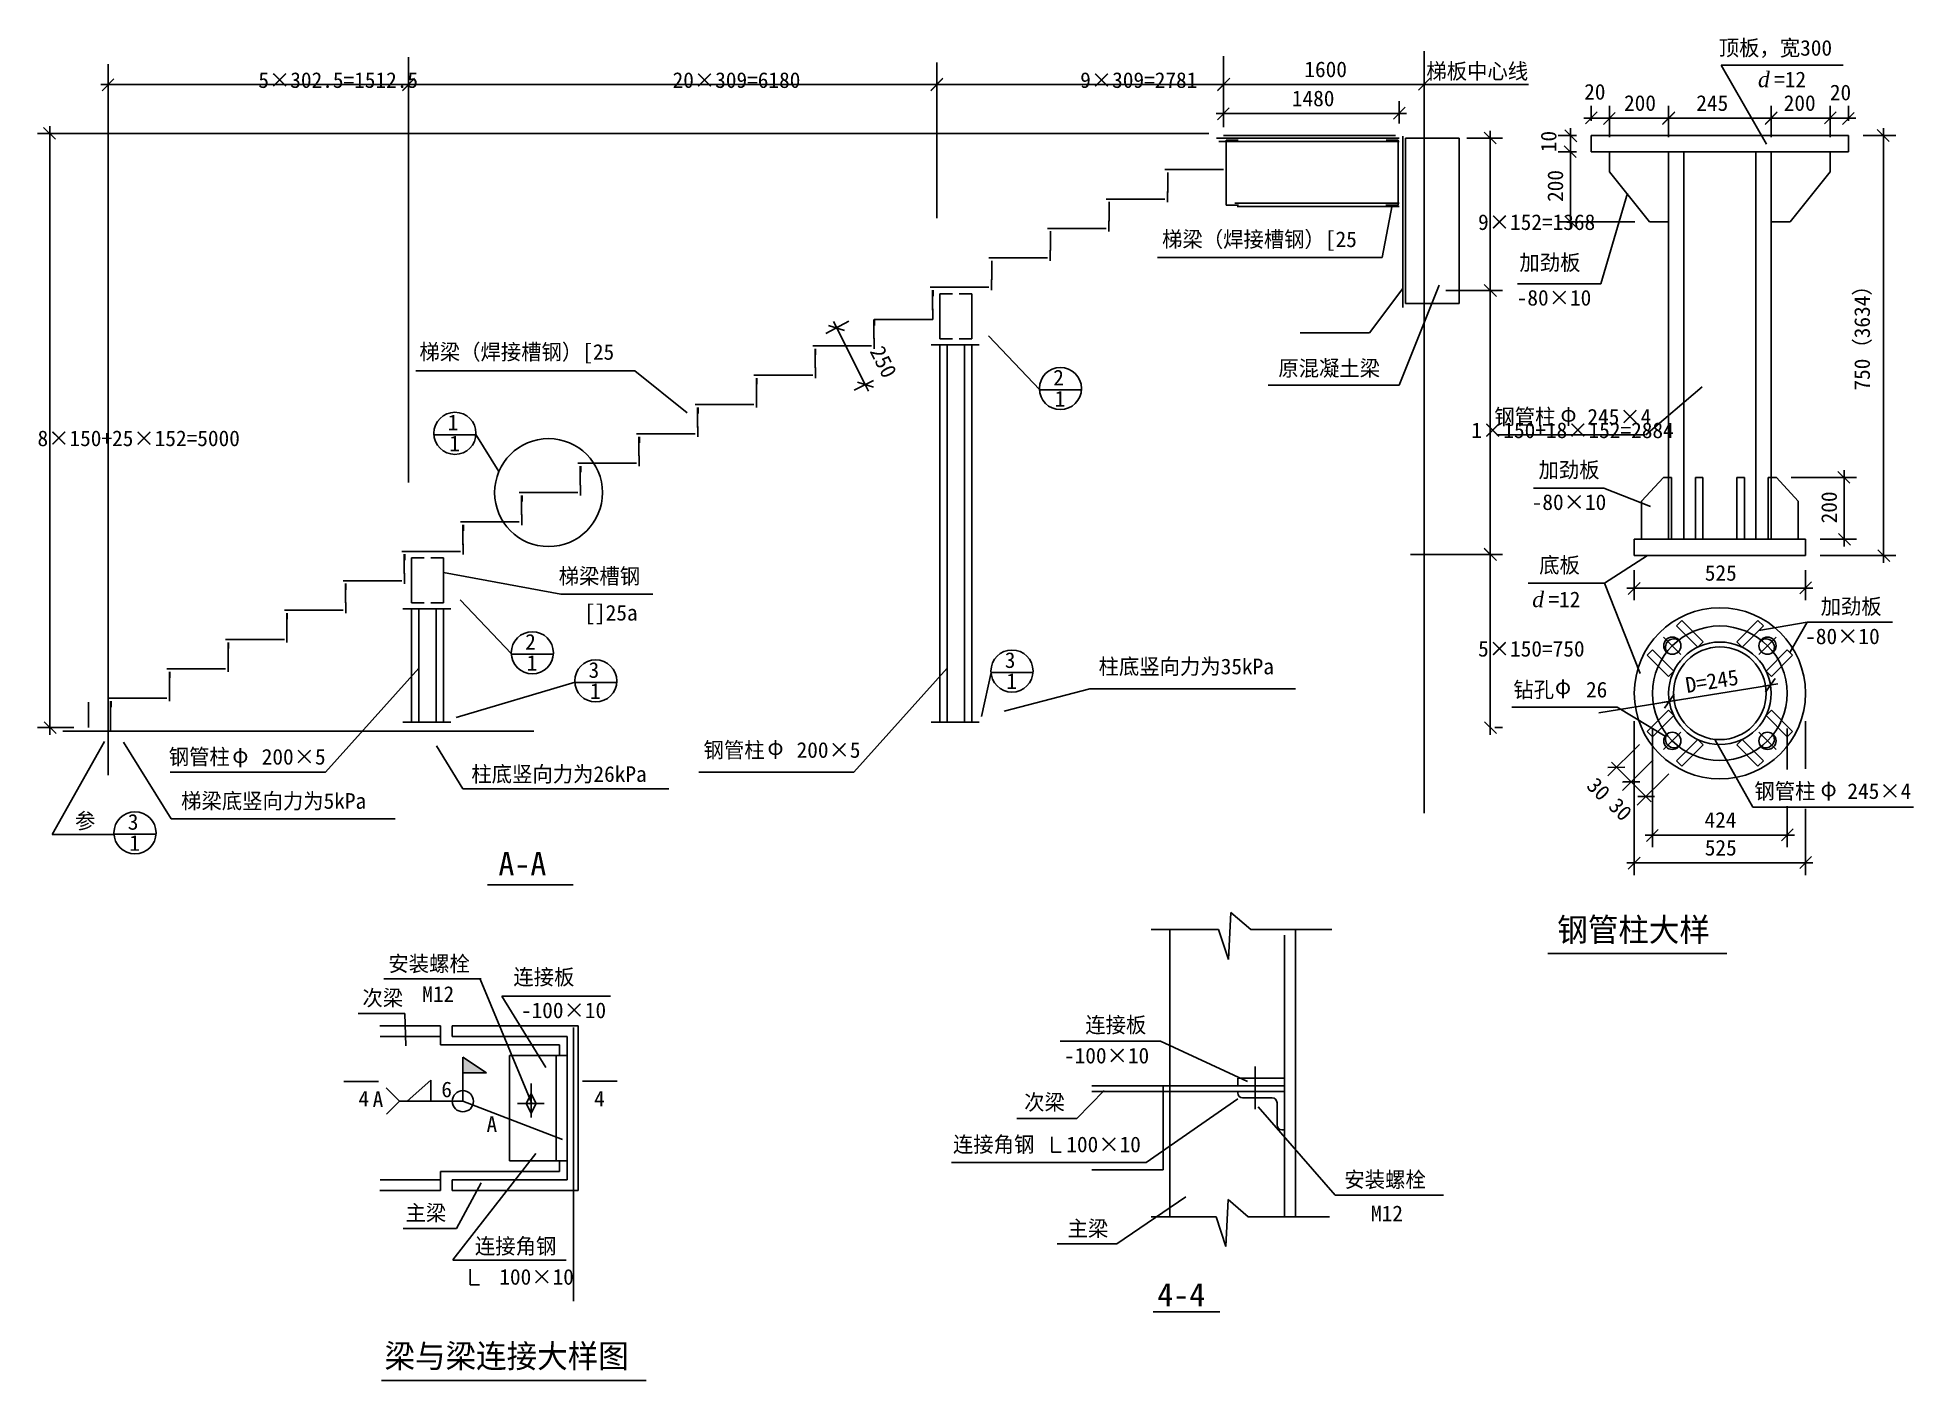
# Model space of a CAD drawing. Header units: metres. Extents: x 3947 to 42294, y 1980 to 29424.
import ezdxf

# ---------------------------------------------------------------- set-up
doc = ezdxf.new("R2010")
doc.units = ezdxf.units.M
for name, color, linetype in [('N', 1, 'Continuous'), ('PAXIS', 2, 'Continuous'), ('STAIR', 2, 'Continuous'), ('X', 4, 'Continuous')]:
    doc.layers.add(name, color=color, linetype=linetype)

# ---------------------------------------------------------------- blocks, each defined once
blk = doc.blocks.new('_DIMX')
blk.add_line((-150, 0), (150, 0))
blk.add_lwpolyline([(-116.26, -116.72), (123.4, 129.11)])

msp = doc.modelspace()

# ---------------------------------------------------------------- linework, layer by layer
for p, q in [((11528.52, 20333.81), (11528.52, 29023.47)), ((22328.52, 25733.81), (22328.52, 28911.75)), ((32292.56, 29142.75), (32292.56, 13576.16)), ((40855.74, 28857.07), (38360.2, 28857.07)), ((39290.88, 27244.31), (38360.2, 28857.07)), ((28192.68, 28100.94), (28192.68, 28713.95)), ((28193.68, 28463.95), (32291.56, 28463.95)), ((32292.56, 28100.94), (32292.56, 28713.95)), ((28192.68, 28100.93), (28192.68, 28120.09)), ((31781.01, 27668.11), (31781.01, 28120.09)), ((35707.39, 27718.35), (35707.39, 28025.32)), ((36081.48, 27385.34), (36081.48, 28025.32)), ((37289.32, 27385.34), (37289.32, 28025.32)), ((39383.72, 27385.34), (39383.72, 28025.32)), ((39383.72, 27385.34), (39383.72, 28025.32)), ((40591.56, 27385.34), (40591.56, 28025.32)), ((40965.65, 27718.35), (40965.65, 28025.32)), ((28193.68, 27870.09), (31780.01, 27870.09)), ((35706.39, 27775.32), (35705.39, 27775.32)), ((36081.48, 27775.32), (35707.39, 27775.32)), ((37288.32, 27775.32), (36082.48, 27775.32)), ((36082.48, 27775.32), (36083.48, 27775.32)), ((39382.72, 27775.32), (37290.32, 27775.32)), ((39384.72, 27775.32), (40590.56, 27775.32)), ((40590.56, 27775.32), (40589.56, 27775.32)), ((40591.56, 27775.32), (40965.65, 27775.32)), ((40966.65, 27775.32), (40967.65, 27775.32)), ((31853.67, 27408.74), (31853.67, 23909.19)), ((33006.02, 27368.11), (31910.78, 27368.11)), ((31910.78, 27368.11), (31910.78, 23987.07)), ((33006.02, 23987.07), (33006.02, 27368.11)), ((35407.39, 27418.35), (35032.13, 27418.35)), ((35282.13, 27419.35), (35282.13, 27420.35)), ((35282.13, 27085.34), (35282.13, 27418.35)), ((41265.65, 27418.35), (41931.86, 27418.35)), ((41681.86, 27417.35), (41681.86, 18840.88)), ((35407.39, 27085.34), (35032.13, 27085.34)), ((35407.39, 27085.34), (35032.13, 27085.34)), ((35282.13, 27084.34), (35282.13, 25660.5)), ((35282.13, 27084.34), (35282.13, 27083.34)), ((35906, 24392.92), (36451.14, 26246.45)), ((31435.1, 24931.09), (31634.87, 25998.64)), ((36597.27, 25659.5), (35032.13, 25659.5)), ((31853.67, 24297.05), (31173.81, 23390.11)), ((32599.44, 24362.41), (31781.66, 22317.6)), ((34202.7, 24392.92), (35906, 24392.92)), ((31910.78, 23987.07), (33006.02, 23987.07)), ((20531.54, 23626.4), (20064.18, 23375.92)), ((20288.23, 23486.83), (20865, 22333.29)), ((22217.46, 23143.36), (23197.46, 23143.36)), ((22392.97, 23143.36), (22392.97, 15435.34)), ((23047.83, 23143.36), (23047.83, 15435.34)), ((31173.81, 23390.11), (29756.42, 23390.11)), ((21034.19, 22413.07), (20641.84, 22220.6)), ((36819.44, 21302.26), (37975.31, 22286.35)), ((33775.95, 21302.26), (36812.05, 21302.26)), ((39792.1, 20434.79), (41127.82, 20434.79)), ((40877.82, 19173.89), (40877.82, 20433.79)), ((34529.18, 20216.11), (35963.08, 20216.11)), ((36915.22, 19839.66), (35963.08, 20216.11)), ((36856.2, 18839.88), (35974.96, 18275.68)), ((40385.73, 19172.89), (41127.82, 19172.89)), ((40385.73, 18839.88), (41931.86, 18839.88)), ((12248.06, 18490.71), (14644.77, 18049.52)), ((36587.31, 18539.88), (36587.31, 17923.7)), ((40085.73, 18539.88), (40085.73, 17923.7)), ((35974.96, 18275.68), (34418.11, 18275.68)), ((35974.96, 18275.68), (36709.64, 16427.44)), ((36588.31, 18173.7), (40084.73, 18173.7)), ((11417.7, 17751.1), (12397.7, 17751.1)), ((11593.2, 17751.1), (11593.2, 15435.34)), ((12248.06, 17751.1), (12248.06, 15435.34)), ((39131.04, 17306.96), (40119.8, 17474.73)), ((40119.8, 17474.73), (39768.69, 16856.37)), ((40119.8, 17474.73), (41865.58, 17474.73)), ((37540.61, 16819.2), (37186.83, 17172.98)), ((39132.43, 16819.2), (39486.21, 17172.98)), ((9831.08, 14411.48), (11743.2, 16537.89)), ((20630.85, 14411.48), (22542.97, 16537.89)), ((12507.45, 15526.22), (14934.99, 16250.35)), ((23246.48, 15548.64), (23443.68, 16448.08)), ((23707.95, 15655.6), (25459.32, 16113.94)), ((25459.32, 16113.94), (29661.21, 16113.94)), ((39370.3, 16190.38), (37302.74, 15856.19)), ((39371.29, 16190.54), (39372.28, 16190.7)), ((36236.63, 15742.82), (34084.43, 15742.82)), ((35865.11, 15623.82), (37301.75, 15856.03)), ((37218.21, 15148.9), (36236.63, 15742.82)), ((11417.7, 15435.34), (12397.7, 15435.34)), ((22217.46, 15435.34), (23197.46, 15435.34)), ((36587.31, 15454.42), (36587.31, 12307.45)), ((40085.73, 15454.42), (40085.73, 14480.92)), ((6680.87, 13460.51), (5703.55, 15025.15)), ((36692.22, 14978.07), (36048.54, 14334.38)), ((36961.05, 15303.9), (36961.05, 12876.1)), ((37540.61, 15227.38), (37186.83, 14873.59)), ((38230.33, 15082.06), (39006.68, 13692.9)), ((39132.43, 15227.38), (39486.21, 14873.59)), ((39712, 15303.9), (39712, 14465.33)), ((12638.6, 14073.71), (12102.39, 14951.2)), ((36974.7, 14661.46), (36348.08, 14034.84)), ((6658.6, 14411.48), (9831.08, 14411.48)), ((17462.53, 14411.48), (20630.85, 14411.48)), ((36226.02, 14510.45), (36524.15, 14212.33)), ((36525.56, 14210.91), (36823.69, 13912.79)), ((37291.3, 14378.99), (36647.62, 13735.3)), ((12638.6, 14073.71), (16850.8, 14073.71)), ((6680.87, 13460.51), (11258.71, 13460.51)), ((39006.68, 13692.9), (42293.65, 13692.9)), ((39712, 13716.93), (39712, 12876.1)), ((40085.73, 13662.36), (40085.73, 12307.45)), ((36962.05, 13126.1), (39711, 13126.1)), ((36588.31, 12557.45), (40084.73, 12557.45)), ((28290.49, 10585.71), (28339.32, 11546.85)), ((28339.32, 11546.85), (28746.27, 11193.15)), ((26712.05, 11193.15), (28089.73, 11193.15)), ((27089.64, 5326.35), (27089.64, 11193.15)), ((28089.73, 11193.15), (28290.49, 10585.71)), ((28746.27, 11193.15), (30406.69, 11193.15)), ((13013.21, 10185.13), (11027.66, 10185.13)), ((14054.27, 7641.14), (12995.15, 10182.41)), ((14335.58, 8374.96), (13438.74, 9832.05)), ((13438.74, 9832.05), (15658, 9832.05)), ((10501.43, 9482.7), (11453.6, 9482.7)), ((11478.51, 8817), (11453.6, 9482.7)), ((26903.91, 8917.17), (24851.96, 8917.17)), ((28681.67, 8086.75), (26903.91, 8917.17)), ((12641.53, 8588.71), (13127.58, 8269.09)), ((12641.53, 7686.84), (12641.53, 8588.71)), ((10208.61, 8089.42), (10918.7, 8089.42)), ((11984.96, 8117.95), (11502.4, 7686.84)), ((11984.96, 7686.84), (11984.96, 8117.95)), ((13127.58, 8269.09), (12641.53, 8269.09)), ((15083.82, 8094.57), (15793.91, 8094.57)), ((11348.16, 7686.84), (11076.26, 7958.74)), ((11348.16, 7686.84), (11082.42, 7421.1)), ((12641.53, 7686.84), (11348.16, 7686.84)), ((14680.34, 6905.17), (12641.53, 7686.84)), ((14037.15, 7841.14), (13937.15, 7641.14)), ((14037.15, 7356.1), (14037.15, 8046.54)), ((14137.15, 7641.14), (14037.15, 7841.14)), ((25751.66, 7906.05), (25194.06, 7332.91)), ((28480.5, 7733.05), (26610.27, 6434.22)), ((26956.56, 6283.65), (26956.56, 8002.16)), ((14303.36, 7641.14), (13760.83, 7641.14)), ((13937.15, 7641.14), (14037.15, 7441.14)), ((14037.15, 7441.14), (14137.15, 7641.14)), ((23962.06, 7332.91), (25194.06, 7332.91)), ((28899.53, 7571.32), (30472.48, 5765.11)), ((24677.69, 6960.07), (24677.69, 6644.01)), ((14136.53, 6621.84), (12437.97, 4446.7)), ((24677.69, 6644.01), (24872.61, 6644.01)), ((22628.79, 6434.22), (26610.27, 6434.22)), ((25496.64, 6283.65), (26956.56, 6283.65)), ((13015.48, 6018.89), (12512.61, 5084.01)), ((32687.12, 5765.11), (30472.48, 5765.11)), ((27422.85, 5730.03), (26006.31, 4772.22)), ((28239.19, 4718.91), (28288.02, 5680.05)), ((28288.02, 5680.05), (28694.97, 5326.35)), ((12512.61, 5084.01), (11422.46, 5084.01)), ((26712.05, 5326.35), (28038.43, 5326.35)), ((28038.43, 5326.35), (28239.19, 4718.91)), ((28694.97, 5326.35), (30355.39, 5326.35)), ((26006.31, 4772.22), (24789.28, 4772.22)), ((14753.47, 4439.48), (12437.05, 4439.48)), ((12789.09, 4253.86), (12789.09, 3937.8)), ((12789.09, 3937.8), (12984, 3937.8)), ((26752.93, 3383.84), (28114.29, 3383.84)), ((10977.95, 1980.5), (16386.49, 1980.5))]:
    msp.add_line(p, q)
for centre, radius in [((38336.52, 16023.29), 1375.47), ((12641.53, 7686.84), 216.63)]:
    msp.add_circle(centre, radius)
for centre, start, end in [((37398.69, 16961.11), 53.02, 216.98), ((39274.35, 16961.11), 323.02, 126.98), ((37398.69, 15085.46), 143.02, 306.98), ((39274.35, 15085.46), 233.02, 36.98)]:
    msp.add_arc(centre, 175.75, start, end)
msp.add_solid([(12641.53, 8588.71), (13127.58, 8269.09), (12641.53, 8269.09)])
at = {"layer": 'N'}
for p, q in [((28048.54, 27368.11), (31781.01, 27368.11)), ((35707.39, 27085.34), (35707.39, 27418.35)), ((35707.39, 27418.35), (40965.65, 27418.35)), ((40965.65, 27085.34), (40965.65, 27418.35)), ((40965.65, 27085.34), (35707.39, 27085.34)), ((36081.48, 27085.34), (36081.48, 26676.67)), ((37289.32, 27085.34), (37289.32, 20434.79)), ((39383.72, 27085.34), (39383.72, 20434.79)), ((40591.56, 27085.34), (40591.56, 26676.67)), ((36081.48, 26676.67), (36897.27, 25659.5)), ((40591.56, 26676.67), (39775.78, 25659.5)), ((28471.16, 25971.09), (31781.01, 25971.09)), ((36897.27, 25659.5), (37289.32, 25659.5)), ((39775.78, 25659.5), (39383.72, 25659.5)), ((37180.95, 20434.79), (36734.75, 19949.27)), ((37348.82, 20434.79), (37180.95, 20434.79)), ((37348.82, 19172.89), (37348.82, 20434.79)), ((37835.18, 20434.79), (37990.63, 20434.79)), ((37835.18, 20434.79), (37835.18, 19172.89)), ((37990.63, 20434.79), (37990.63, 19172.89)), ((38682.41, 20434.79), (38837.86, 20434.79)), ((38682.41, 20434.79), (38682.41, 19172.89)), ((38837.86, 20434.79), (38837.86, 19172.89)), ((39324.22, 20434.79), (39492.1, 20434.79)), ((39324.22, 19172.89), (39324.22, 20434.79)), ((39492.1, 20434.79), (39938.3, 19949.27)), ((36734.75, 19172.89), (36734.75, 19949.27)), ((39938.3, 19172.89), (39938.3, 19949.27)), ((36587.31, 18839.88), (36587.31, 19172.89)), ((36587.31, 19172.89), (40085.73, 19172.89)), ((36587.31, 18839.88), (40085.73, 18839.88)), ((40085.73, 18839.88), (40085.73, 19172.89)), ((37448.47, 17400.49), (37558.4, 17510.41)), ((37448.47, 17400.49), (37882.69, 16966.28)), ((37558.4, 17510.41), (37992.61, 17076.2)), ((39114.65, 17510.41), (38680.43, 17076.2)), ((39224.57, 17400.49), (38790.35, 16966.28)), ((39224.57, 17400.49), (39114.65, 17510.41)), ((36959.32, 16911.33), (36849.39, 16801.41)), ((36959.32, 16911.33), (37393.53, 16477.12)), ((37882.69, 16966.28), (37992.61, 17076.2)), ((38790.35, 16966.28), (38680.43, 17076.2)), ((39713.73, 16911.33), (39279.51, 16477.12)), ((39713.73, 16911.33), (39823.65, 16801.41)), ((36849.39, 16801.41), (37283.61, 16367.19)), ((39823.65, 16801.41), (39389.43, 16367.19)), ((37393.53, 16477.12), (37283.61, 16367.19)), ((39279.51, 16477.12), (39389.43, 16367.19)), ((36849.39, 15245.16), (37283.61, 15679.38)), ((36959.32, 15135.24), (37393.53, 15569.46)), ((37393.53, 15569.46), (37283.61, 15679.38)), ((39279.51, 15569.46), (39389.43, 15679.38)), ((39713.73, 15135.24), (39279.51, 15569.46)), ((39823.65, 15245.16), (39389.43, 15679.38)), ((36959.32, 15135.24), (36849.39, 15245.16)), ((37448.47, 14646.08), (37882.69, 15080.3)), ((37558.4, 14536.16), (37992.61, 14970.38)), ((37882.69, 15080.3), (37992.61, 14970.38)), ((38790.35, 15080.3), (38680.43, 14970.38)), ((39114.65, 14536.16), (38680.43, 14970.38)), ((39224.57, 14646.08), (38790.35, 15080.3)), ((39713.73, 15135.24), (39823.65, 15245.16)), ((37448.47, 14646.08), (37558.4, 14536.16)), ((39224.57, 14646.08), (39114.65, 14536.16)), ((29663.29, 11193.15), (29663.29, 5326.35)), ((29436, 11077.87), (29436, 5326.35)), ((12182.84, 9224.94), (10943.55, 9224.94)), ((12182.84, 8838.06), (12182.84, 9224.94)), ((12425.13, 9009.38), (12425.13, 9224.94)), ((12425.13, 9224.94), (14998.78, 9224.94)), ((14998.78, 5865.72), (14998.78, 9224.94)), ((12182.84, 9009.38), (10953.19, 9009.38)), ((14619.03, 8838.06), (12182.84, 8838.06)), ((12425.13, 9009.38), (14771.49, 9009.38)), ((14619.03, 8622.51), (14619.03, 8838.06)), ((14771.49, 6081.27), (14771.49, 9009.38)), ((14771.49, 8622.51), (13592.63, 8622.51)), ((13592.63, 6468.15), (13592.63, 8622.51)), ((14547.6, 6468.15), (14547.6, 8622.51)), ((28480.5, 8002.16), (28480.5, 8155.95)), ((28480.5, 8155.95), (29436, 8155.95)), ((28839.02, 8394.31), (28839.02, 7521.59)), ((25496.64, 8002.16), (29436, 8002.16)), ((25496.64, 7886.83), (29436, 7886.83)), ((28480.5, 7856.11), (28480.5, 7886.83)), ((28580.5, 7756.11), (29183.54, 7756.11)), ((29283.54, 7202.54), (29283.54, 7656.11)), ((29383.54, 7102.54), (29436, 7102.54)), ((12182.84, 6252.59), (12182.84, 5865.72)), ((14619.03, 6252.59), (12182.84, 6252.59)), ((14771.49, 6468.15), (13592.63, 6468.15)), ((14619.03, 6468.15), (14619.03, 6252.59)), ((12182.84, 5865.72), (10943.55, 5865.72)), ((12182.84, 6081.27), (10953.19, 6081.27)), ((12425.13, 5865.72), (12425.13, 6081.27)), ((12425.13, 6081.27), (14771.49, 6081.27)), ((12425.13, 5865.72), (14998.78, 5865.72))]:
    msp.add_line(p, q, dxfattribs=at)
for centre, radius in [((38336.52, 16023.29), 1749.21), ((37364.03, 16995.78), 175.75), ((38336.52, 16023.29), 1047.2), ((38336.52, 16023.29), 947.2), ((39309.01, 16995.78), 175.75), ((37364.03, 15050.8), 175.75), ((39309.01, 15050.8), 175.75)]:
    msp.add_circle(centre, radius, dxfattribs=at)
for centre, radius, start, end in [((28580.5, 7856.11), 100, 180, 270), ((29183.54, 7656.11), 100, 0, 90), ((14037.15, 7641.14), 17.12, 0, 180), ((14037.15, 7641.14), 17.12, 180, 0), ((29383.54, 7202.54), 100, 180, 270)]:
    msp.add_arc(centre, radius, start, end, dxfattribs=at)
at = {"layer": 'PAXIS'}
msp.add_line((14902.33, 3603.86), (14902.33, 9196.21), dxfattribs=at)
at = {"layer": 'STAIR'}
for p, q in [((5392.68, 14352.81), (5392.68, 28879.96)), ((28192.68, 27588.68), (28192.68, 29039.98)), ((5392.68, 28280.7), (5392.68, 28713.95)), ((5393.68, 28463.95), (11527.52, 28463.95)), ((11528.52, 28168.77), (11528.52, 28713.95)), ((11528.52, 28427.96), (11528.52, 28713.95)), ((11529.52, 28463.95), (22327.52, 28463.95)), ((22328.52, 28427.96), (22328.52, 28713.95)), ((22328.52, 28287.22), (22328.52, 28713.95)), ((22329.52, 28463.95), (28191.68, 28463.95)), ((28192.68, 28427.96), (28192.68, 28713.95)), ((32036.08, 28463.95), (34421.92, 28463.95)), ((27892.68, 27463.95), (3947.26, 27463.95)), ((4197.26, 27462.95), (4197.26, 15324.9)), ((28095.24, 27302.01), (31781.01, 27302.01)), ((28192.68, 27423.45), (31704.02, 27423.45)), ((28242.13, 27328.7), (28242.13, 25998.64)), ((28489.01, 27328.7), (28242.13, 27328.7)), ((31513.68, 27328.7), (31760.56, 27328.7)), ((31760.56, 27328.7), (31760.56, 25998.64)), ((33167.1, 27368.11), (33893.92, 27368.11)), ((33643.92, 27367.11), (33643.92, 24255.39)), ((26992.68, 26723.9), (28192.68, 26723.9)), ((27052.88, 26253.73), (27052.88, 26663.42)), ((25792.68, 26123.9), (26992.68, 26123.9)), ((27046.64, 26277.69), (27046.64, 26062.13)), ((25852.88, 25672.84), (25852.88, 26063.42)), ((28242.13, 25998.64), (28493.5, 25998.64)), ((28424.46, 26037.19), (31781.01, 26037.19)), ((31760.56, 25998.64), (31509.19, 25998.64)), ((24592.68, 25523.9), (25792.68, 25523.9)), ((24652.88, 25072.84), (24652.88, 25463.42)), ((25846.64, 25677.69), (25846.64, 25462.13)), ((24646.64, 25077.69), (24646.64, 24862.13)), ((31435.1, 24931.09), (26840.52, 24931.09)), ((23392.68, 24923.9), (24592.68, 24923.9)), ((23452.88, 24472.84), (23452.88, 24863.42)), ((22192.68, 24323.9), (23392.68, 24323.9)), ((22242.41, 23853.73), (22242.41, 24263.42)), ((22252.88, 24140.3), (22252.88, 24263.42)), ((22392.97, 24184.5), (22392.97, 23581.45)), ((22652.25, 24184.5), (22392.97, 24184.5)), ((22788.54, 24184.5), (23047.83, 24184.5)), ((23047.83, 24184.5), (23047.83, 23581.45)), ((23446.64, 24477.69), (23446.64, 24262.13)), ((32734.5, 24254.39), (33893.92, 24254.39)), ((33167.1, 24254.39), (33893.92, 24254.39)), ((33643.92, 24253.39), (33643.92, 18863.13)), ((22246.64, 23877.69), (22246.64, 23662.13)), ((21042.41, 23272.84), (21042.41, 23663.42)), ((21046.64, 23662.13), (22246.64, 23662.13)), ((21052.88, 23540.3), (21052.88, 23663.42)), ((22392.97, 23265.38), (22392.97, 23581.45)), ((23047.83, 23265.38), (23047.83, 23581.45)), ((19792.68, 23123.9), (20992.68, 23123.9)), ((19842.41, 22672.84), (19842.41, 23063.42)), ((19852.88, 22940.3), (19852.88, 23063.42)), ((21046.64, 23277.69), (21046.64, 23062.13)), ((22652.25, 23265.38), (22392.97, 23265.38)), ((22788.54, 23265.38), (23047.83, 23265.38)), ((23386.36, 23326.67), (24435.46, 22221.37)), ((19846.64, 22677.69), (19846.64, 22462.13)), ((16156.35, 22613.95), (11681.48, 22613.95)), ((17223.9, 21756.85), (16156.35, 22613.95)), ((18592.68, 22523.9), (19792.68, 22523.9)), ((18642.41, 22072.84), (18642.41, 22463.42)), ((18652.88, 22340.3), (18652.88, 22463.42)), ((31781.66, 22317.6), (29100.79, 22317.6)), ((17388.57, 21923.9), (18588.57, 21923.9)), ((17438.3, 21453.73), (17438.3, 21863.42)), ((17448.77, 21740.3), (17448.77, 21863.42)), ((18642.52, 22077.69), (18642.52, 21862.13)), ((24434.29, 22221.17), (25287.78, 22221.17)), ((17446.64, 21477.69), (17446.64, 21262.13)), ((12057.94, 21306.63), (12911.43, 21306.63)), ((12906.89, 21308.95), (13379.28, 20558.41)), ((16192.68, 21323.9), (17392.68, 21323.9)), ((16238.3, 20872.84), (16238.3, 21263.42)), ((16252.88, 21140.3), (16252.88, 21263.42)), ((14992.68, 20723.9), (16192.68, 20723.9)), ((16246.64, 20877.69), (16246.64, 20662.13)), ((15038.3, 20272.84), (15038.3, 20663.42)), ((15052.88, 20540.3), (15052.88, 20663.42)), ((13792.68, 20123.9), (14992.68, 20123.9)), ((13838.3, 19672.84), (13838.3, 20063.42)), ((13852.88, 19940.3), (13852.88, 20063.42)), ((15046.64, 20277.69), (15046.64, 20062.13)), ((13846.64, 19677.69), (13846.64, 19462.13)), ((12592.68, 19523.9), (13792.68, 19523.9)), ((12642.41, 19053.73), (12642.41, 19463.42)), ((12652.88, 19340.3), (12652.88, 19463.42)), ((11392.68, 18923.9), (12592.68, 18923.9)), ((11442.41, 18472.84), (11442.41, 18863.42)), ((11452.88, 18740.3), (11452.88, 18863.42)), ((11593.2, 18792.24), (11593.2, 18189.19)), ((11852.49, 18792.24), (11593.2, 18792.24)), ((11988.78, 18792.24), (12248.06, 18792.24)), ((12248.06, 18792.24), (12248.06, 18189.19)), ((12646.64, 19077.69), (12646.64, 18862.13)), ((32015.35, 18862.13), (33893.92, 18862.13)), ((32417.93, 18862.13), (33893.92, 18862.13)), ((33643.92, 18861.13), (33643.92, 15324.9)), ((11446.64, 18477.69), (11446.64, 18262.13)), ((10192.68, 18323.9), (11392.68, 18323.9)), ((10242.41, 17872.84), (10242.41, 18263.42)), ((10252.88, 18140.3), (10252.88, 18263.42)), ((11593.2, 17873.11), (11593.2, 18189.19)), ((12248.06, 17873.11), (12248.06, 18189.19)), ((14644.77, 18049.52), (16527.61, 18049.52)), ((8992.68, 17723.9), (10192.68, 17723.9)), ((9042.41, 17272.84), (9042.41, 17663.42)), ((9052.88, 17540.3), (9052.88, 17663.42)), ((10246.64, 17877.69), (10246.64, 17662.13)), ((11852.49, 17873.11), (11593.2, 17873.11)), ((11988.78, 17873.11), (12248.06, 17873.11)), ((12586.59, 17934.41), (13635.69, 16829.11)), ((9046.64, 17277.69), (9046.64, 17062.13)), ((7792.68, 17123.9), (8992.68, 17123.9)), ((7842.41, 16653.73), (7842.41, 17063.42)), ((7852.88, 16940.3), (7852.88, 17063.42)), ((6592.68, 16523.9), (7792.68, 16523.9)), ((7846.64, 16677.69), (7846.64, 16462.13)), ((13640.16, 16821.38), (14493.65, 16821.38)), ((6642.41, 16072.84), (6642.41, 16463.42)), ((6652.88, 16340.3), (6652.88, 16463.42)), ((14935.74, 16246.23), (15789.23, 16246.23)), ((23443.68, 16448.08), (24297.17, 16448.08)), ((4992.68, 15323.9), (4992.68, 15840.18)), ((5392.68, 15923.9), (6592.68, 15923.9)), ((5442.41, 15249.81), (5442.41, 15863.42)), ((5452.88, 15740.3), (5452.88, 15863.42)), ((6646.64, 16077.69), (6646.64, 15862.13)), ((4692.68, 15323.9), (3947.26, 15323.9)), ((5314.92, 15036.31), (4249.98, 13137.11)), ((4466.42, 15249.81), (14092.86, 15249.81)), ((33737.14, 15323.9), (33893.92, 15323.9)), ((4249.98, 13137.11), (5509.5, 13137.11)), ((5517.79, 13142.14), (6371.28, 13142.14)), ((13141.97, 12106.39), (14894.84, 12106.39)), ((34822.67, 10706.57), (38475.26, 10706.57))]:
    msp.add_line(p, q, dxfattribs=at)
for centre, radius in [((24856.23, 22250.59), 430.22), ((12479.88, 21336.05), 430.22), ((14392.68, 20123.9), 1102.62), ((14062.1, 16850.8), 430.22), ((23865.62, 16477.5), 430.22), ((15357.68, 16275.65), 430.22), ((5939.72, 13171.56), 430.22)]:
    msp.add_circle(centre, radius, dxfattribs=at)
at = {"layer": 'X'}
for p, q in [((37599.83, 27085.34), (37599.83, 19172.89)), ((39073.22, 27085.34), (39073.22, 19172.89)), ((22542.97, 23143.36), (22542.97, 15435.34)), ((22897.83, 23143.36), (22897.83, 15435.34)), ((37289.32, 20434.79), (37289.32, 19172.89)), ((39383.72, 20434.79), (39383.72, 19172.89)), ((11743.2, 17751.1), (11743.2, 15435.34)), ((12098.06, 17751.1), (12098.06, 15435.34))]:
    msp.add_line(p, q, dxfattribs=at)

# ---------------------------------------------------------------- block references
for p, rotation in [((28192.68, 28463.95), 180), ((28192.68, 27870.09), 180), ((36081.48, 27775.32), 180), ((36081.48, 27775.32), 180), ((37289.32, 27775.32), 180), ((39383.72, 27775.32), 180), ((40965.65, 27775.32), 180), ((35282.13, 27085.34), 90), ((35282.13, 27085.34), 90), ((35282.13, 27418.35), 270), ((41681.86, 27418.35), 90), ((35282.13, 25659.5), 270), ((20287.78, 23487.73), 116.57), ((20865.45, 22332.4), 296.57), ((40877.82, 20434.79), 90), ((40877.82, 19172.89), 270), ((41681.86, 18839.88), 270), ((36587.31, 18173.7), 180), ((39370.3, 16190.38), 189.18), ((37302.74, 15856.19), 9.18), ((36225.31, 14511.16), 135), ((36524.85, 14211.62), 135), ((36524.85, 14211.62), 315), ((36824.39, 13912.08), 315), ((36961.05, 13126.1), 180), ((36587.31, 12557.45), 180)]:
    msp.add_blockref('_DIMX', p, dxfattribs=dict(rotation=rotation))
for p in [(32292.56, 28463.95), (31781.01, 27870.09), (35707.39, 27775.32), (37289.32, 27775.32), (39383.72, 27775.32), (40591.56, 27775.32), (40591.56, 27775.32), (40085.73, 18173.7), (39712, 13126.1), (40085.73, 12557.45)]:
    msp.add_blockref('_DIMX', p)
at = {"layer": 'STAIR'}
for p, rotation in [((5392.68, 28463.95), 180), ((11528.52, 28463.95), 180), ((22328.52, 28463.95), 180), ((4197.26, 27463.95), 90), ((33643.92, 27368.11), 90), ((33643.92, 24254.39), 90), ((33643.92, 24254.39), 270), ((33643.92, 18862.13), 90), ((33643.92, 18862.13), 270), ((4197.26, 15323.9), 270), ((33643.92, 15323.9), 270)]:
    msp.add_blockref('_DIMX', p, dxfattribs=dict(at, rotation=rotation))
for p in [(11528.52, 28463.95), (22328.52, 28463.95), (28192.68, 28463.95)]:
    msp.add_blockref('_DIMX', p, dxfattribs=at)

# ---------------------------------------------------------------- texts
for s, height, p in [('顶板，宽300', 320, (38312.92, 29052.72)), ('1600', 320, (29842.62, 28613.95)), ('20', 320, (35562.38, 28154.75)), ('20', 320, (40584.32, 28141.29)), ('1480', 320, (29586.84, 28020.09)), ('200', 320, (36376.83, 27925.32)), ('245', 320, (37853.44, 27925.32)), ('200', 320, (39640.93, 27925.32)), ('加劲板', 320, (34238.71, 24665.4)), ('-80×10', 320, (34183.32, 23946.04)), ('φ', 320, (35076.65, 21573.79)), ('加劲板', 320, (34629.2, 20429.04)), ('-80×10', 320, (34489.6, 19769.22)), ('底板', 320, (34643.09, 18483.5)), ('525', 320, (38027.95, 18323.7)), ('加劲板', 320, (40395.19, 17638.96)), ('-80×10', 320, (40080.22, 17027.84)), ('柱底竖向力为35kPa', 320, (25635.84, 16411.73)), ('钻孔   26', 320, (34114.37, 15937.66)), ('φ', 320, (34964.33, 16005.42)), ('钢管柱   200×5', 320, (17562.11, 14704.8)), ('φ', 320, (18866.78, 14764.5)), ('钢管柱   200×5', 320, (6628.97, 14565.67)), ('φ', 320, (7928.47, 14599.96)), ('柱底竖向力为26kPa', 320, (12815.12, 14213.28)), ('φ', 320, (40393.85, 13917.04)), ('梯梁底竖向力为5kPa', 320, (6882.57, 13662.96)), ('424', 320, (38022.24, 13276.1)), ('A-A', 480, (13368.56, 12301.49)), ('525', 320, (38027.95, 12707.45)), ('钢管柱大样', 480, (35012.96, 10952.06)), ('安装螺栓', 320, (11119.35, 10337.77)), ('连接板', 320, (13673.8, 10065.55)), ('次梁', 320, (10589.12, 9638.82)), ('M12', 320, (11811.18, 9717.18)), ('-100×10', 320, (13828.41, 9385.16)), ('连接板', 320, (25364.51, 9086.66)), ('-100×10', 320, (24929.07, 8459.3)), ('6', 320, (12201.54, 7768.6)), ('4', 320, (10507.75, 7579.66)), ('A', 320, (10797.45, 7566.62)), ('4', 320, (15324.75, 7579.66)), ('次梁', 320, (24115.43, 7507.64)), ('A', 320, (13125.13, 7056.5)), ('连接角钢   100×10', 320, (22659.55, 6644.74)), ('安装螺栓', 320, (30661.06, 5926.17)), ('主梁', 320, (11470.71, 5245.22)), ('M12', 320, (31205.16, 5235)), ('主梁', 320, (25003.54, 4925.05)), ('连接角钢', 320, (12887.82, 4566.63)), ('   100×10', 320, (12733.33, 3937.6)), ('4-4', 480, (26836.34, 3494.81)), ('梁与梁连接大样图', 480, (11040.37, 2239.38))]:
    msp.add_text(s, height=height).set_placement(p)
for s, rotation, p in [('10', 90, (34994.35, 27080.42)), ('200', 90, (35132.13, 26063.85)), ('750（3634）', 90, (41403.29, 22209.11)), ('250', 296.57, (20950.32, 23015.78)), ('200', 90, (40727.82, 19495.27)), ('D=245', 9.18, (37662.39, 16028.39)), ('30', 315, (35590.66, 14108.59)), ('30', 315, (36037.65, 13692.56))]:
    msp.add_text(s, height=320, rotation=rotation).set_placement(p)
at = {"char_height": 320, "attachment_point": 1}
for insert in [(39114.65, 28728.5), (34500.61, 18102.91)]:
    msp.add_mtext('{\\fTimes New Roman|b0|i1|c0|p18;d}', dxfattribs=dict(at, insert=insert))
at = {"layer": 'STAIR'}
for s, p in [('梯板中心线', (32336.7, 28576.33)), ('=12', (39445.66, 28407.71)), ('梯梁（焊接槽钢）[25', (26934.42, 25141.07)), ('梯梁（焊接槽钢）[25', (11754.03, 22838.74)), ('2', (24709.27, 22314.32)), ('原混凝土梁', (29310.51, 22505.06)), ('1', (24739.49, 21883.7)), ('钢管柱   245×4', (33726.61, 21515.2)), ('1', (12332.92, 21399.78)), ('1', (12363.14, 20969.16)), ('梯梁槽钢', (14600.33, 18256.97)), ('=12', (34831.62, 17782.12)), ('[]25a', (15125.03, 17509.44)), ('2', (13915.14, 16914.54)), ('1', (13945.36, 16483.91)), ('3', (15210.72, 16339.39)), ('3', (23718.66, 16541.24)), ('1', (15240.93, 15908.77)), ('1', (23748.88, 16110.61)), ('钢管柱   245×4', (39041.07, 13864.27)), ('参', (4713.07, 13255.82)), ('3', (5792.76, 13235.29)), ('1', (5822.98, 12804.67))]:
    msp.add_text(s, height=320, dxfattribs=at).set_placement(p)
at = {"layer": 'STAIR', "char_height": 320, "attachment_point": 1}
for s, insert in [('\\A1;5×302.5=1512.5', (8460.6, 28713.95)), ('\\A1;20×309=6180', (16928.52, 28713.95)), ('\\A1;9×309=2781', (25260.6, 28713.95)), ('\\A1;9×152=1368', (33393.92, 25811.25)), ('\\A1;1×150+18×152=2884', (33256.8, 21558.26)), ('\\A1;8×150+25×152=5000', (3947.26, 21393.92)), ('\\A1;5×150=750', (33393.92, 17093.01))]:
    msp.add_mtext(s, dxfattribs=dict(at, insert=insert))

doc.saveas('drawing.dxf')
